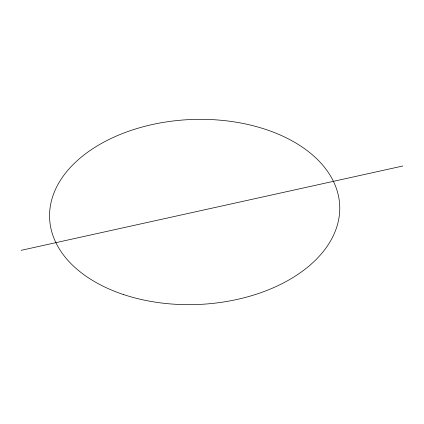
<?xml version="1.0" encoding="UTF-8"?>
<svg xmlns="http://www.w3.org/2000/svg" width="424" height="424" viewBox="0 0 424 424"><rect width="100%" height="100%" fill="white"/><g stroke="black" fill="none" stroke-linecap="round" stroke-linejoin="round"><path stroke-width="0.64" d="M21.2 250.319L402.8 166.012M123.49 294.537A145.183 92.543 -2.5 0 0 339.746 207.225A145.183 92.543 -2.5 0 0 120.729 134.238A145.183 92.543 -2.5 0 0 123.49 294.537"/></g></svg>
